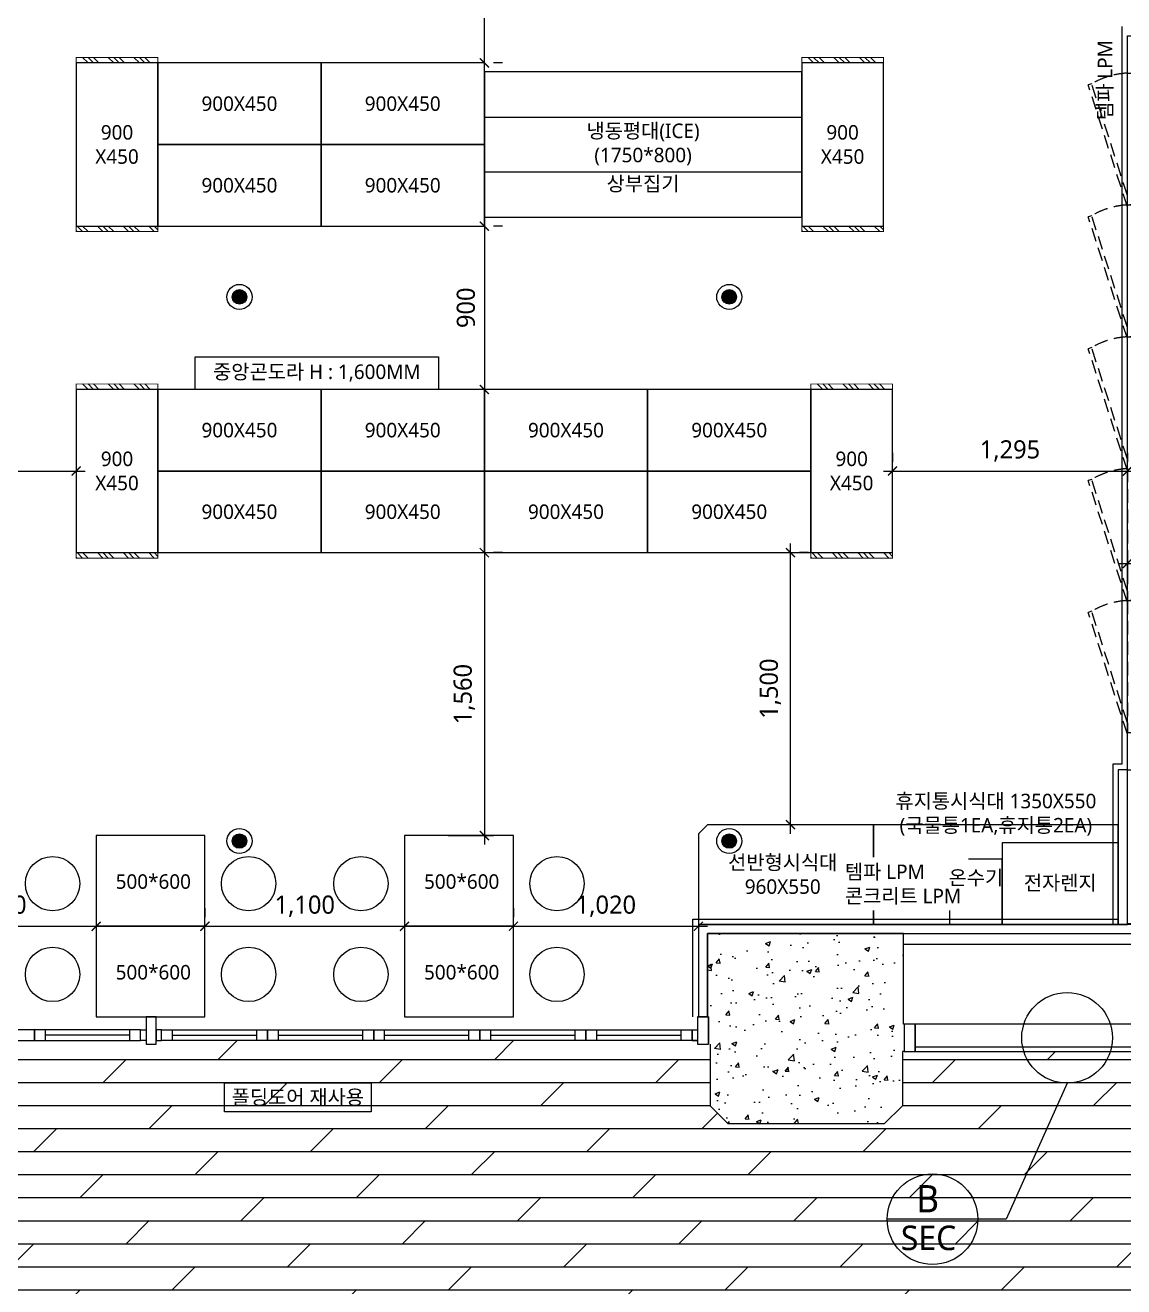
# Model space of a CAD drawing. Header units: millimetres. Extents: x 549809 to 590893, y -72589 to -33182.
# Drawn here: x 564775 to 570831, y -65355 to -58400 of the extents above; entities that cross this region are included whole.
import ezdxf

# ---------------------------------------------------------------- set-up
doc = ezdxf.new("R2010")
doc.units = ezdxf.units.MM
doc.linetypes.add('DASHDOT', pattern=[1, 0.5, -0.25, 0, -0.25])
doc.linetypes.add('HIDDEN', pattern=[0.375, 0.25, -0.125])
for name, color, linetype in [('CEILING', 2, 'Continuous'), ('DOOR', 5, 'Continuous'), ('FUR', 6, 'Continuous'), ('HATCH', 6, 'Continuous'), ('LA', 8, 'Continuous'), ('LAYER2', 3, 'Continuous'), ('layout', 2, 'Continuous'), ('text', 7, 'Continuous'), ('WALL', 2, 'Continuous'), ('WIN', 4, 'Continuous'), ('집기', 5, 'Continuous')]:
    doc.layers.add(name, color=color, linetype=linetype)
doc.styles.add('맑은고딕', font='malgun.ttf')
doc.linetypes.add('ZIGZAG', pattern='A,0.00254,-5.08,[131,ltypeshp.shx,S=5.08,R=0,X=-5.08,Y=0],-10.16,[131,ltypeshp.shx,S=5.08,R=180,X=5.08,Y=0],-5.08', length=20.32254)
doc.dimstyles.new('DIM_기본(50)', dxfattribs={"dimscale": 50, "dimtxt": 2, "dimasz": 1, "dimexe": 1, "dimexo": 2, "dimgap": 1, "dimtad": 1, "dimtoh": 1, "dimdec": 0, "dimzin": 0, "dimdsep": 46, "dimlunit": 6, "dimtxsty": '맑은고딕', "dimblk": 'ARCHTICK', "dimcen": 1, "dimdle": 1, "dimclrd": 1, "dimclre": 1, "dimclrt": 7, "dimadec": 0, "dimazin": 0, "dimtfac": 1, "dimtdec": 0, "dimtix": 1, "dimtmove": 2, "dimatfit": 3, "dimldrblk": 'ARCHTICK', "dimfxl": 1, "dimtolj": 1, "dimtzin": 0, "dimlwd": -1, "dimlwe": -1, "dimarcsym": 0})
pattern_1 = [(315, (332316.22, -55552.45), (-4e-14, -141.421356), []), (315, (332316.22, -55582.45), (-4e-14, -141.421356), []), (315, (332316.22, -55612.45), (-4e-14, -141.421356), [])]
pattern_2 = [(315, (336316.22, -55552.45), (-4e-14, -141.421356), []), (315, (336316.22, -55582.45), (-4e-14, -141.421356), []), (315, (336316.22, -55612.45), (-4e-14, -141.421356), [])]
pattern_3 = [(315, (332316.22, -57352.45), (-4e-14, -141.421356), []), (315, (332316.22, -57382.45), (-4e-14, -141.421356), []), (315, (332316.22, -57412.45), (-4e-14, -141.421356), [])]
pattern_4 = [(315, (336366.22, -57352.45), (-4e-14, -141.421356), []), (315, (336366.22, -57382.45), (-4e-14, -141.421356), []), (315, (336366.22, -57412.45), (-4e-14, -141.421356), [])]

# ---------------------------------------------------------------- blocks, each defined once
blk = doc.blocks.new('SDFASGASD')
at = {"layer": 'LAYER2'}
h = blk.add_hatch(color=4, dxfattribs=at)
h.dxf.hatch_style = 1
edge = h.paths.add_edge_path()
edge.add_arc((332844.2, -186723.1), 50, 0, 360)
at = {"layer": 'LA', "color": 2, "ltscale": 200}
blk.add_circle((332844.2, -186723.1), 86.4, dxfattribs=at)
at = {"layer": 'LAYER2', "color": 2}
blk.add_circle((332844.2, -186723.1), 50, dxfattribs=at)
blk = doc.blocks.new('watererer')
at = {"layer": 'CEILING', "color": 4, "xscale": 0.8, "yscale": 0.8, "zscale": 0.8}
for p in [(266667.6, 81652.8), (269367.6, 81652.8), (272067.6, 81652.8), (274767.6, 81652.8), (277467.6, 81652.8), (266667.6, 78652.8), (269367.6, 78652.8), (272067.6, 78652.8), (274767.6, 78652.8), (277467.6, 78652.8), (266667.6, 75652.8), (269367.6, 75652.8), (272067.6, 75652.8), (274767.6, 75652.8), (277467.6, 75652.8)]:
    blk.add_blockref('SDFASGASD', p, dxfattribs=at)
blk = doc.blocks.new('SECBBBBBBBBBBBBBBBBBB')
at = {"layer": 'layout', "color": 7}
for p, q in [((586927.6, -75060.7), (586591.1, -75810.7)), ((586591.1, -75810.7), (585935.7, -75810.7))]:
    blk.add_line(p, q, dxfattribs=at)
for centre in [(586927.6, -74810.7), (586185.7, -75810.7)]:
    blk.add_circle(centre, 250, dxfattribs=at)
at = {"layer": 'layout', "color": 7, "style": '맑은고딕'}
for s, height, p in [('B', 150, (586095, -75772.6)), ('SEC', 135, (586011.2, -75981))]:
    blk.add_text(s, height=height, dxfattribs=at).set_placement(p)
blk = doc.blocks.new('_ArchTick')
at = {"color": 0, "linetype": 'ByBlock', "const_width": 0.15}
blk.add_lwpolyline([(-0.5, -0.5), (0.5, 0.5)], dxfattribs=at)
blk = doc.blocks.new('*D254')
at = {"color": 1, "transparency": 16777216}
for p, q in [((587210.1, -72195.2), (587960.1, -72195.2)), ((587260.1, -72127.2), (587260.1, -72245.2)), ((587910.1, -72127.2), (587910.1, -72245.2))]:
    blk.add_line(p, q, dxfattribs=at)
at = {"layer": 'Defpoints', "color": 0, "transparency": 16777216}
for p in [(587260.1, -72027.2), (587910.1, -72027.2), (587910.1, -72195.2)]:
    blk.add_point(p, dxfattribs=at)
at = {"color": 1, "transparency": 16777216, "xscale": 50, "yscale": 50, "zscale": 50, "rotation": 180}
blk.add_blockref('_ArchTick', (587260.1, -72195.2), dxfattribs=at)
at = {"color": 1, "transparency": 16777216, "xscale": 50, "yscale": 50, "zscale": 50}
blk.add_blockref('_ArchTick', (587910.1, -72195.2), dxfattribs=at)
at = {"color": 7, "transparency": 16777216, "insert": (587585.1, -72093.5), "char_height": 100, "attachment_point": 5, "style": '맑은고딕'}
blk.add_mtext('\\A1;650', dxfattribs=at)
blk = doc.blocks.new('*D255')
at = {"color": 1, "transparency": 16777216}
for p, q in [((587860.1, -72195.2), (588660.1, -72195.2)), ((587910.1, -72127.2), (587910.1, -72245.2)), ((588610.1, -72127.2), (588610.1, -72245.2))]:
    blk.add_line(p, q, dxfattribs=at)
at = {"layer": 'Defpoints', "color": 0, "transparency": 16777216}
for p in [(587910.1, -72027.2), (588610.1, -72027.2), (588610.1, -72195.2)]:
    blk.add_point(p, dxfattribs=at)
at = {"color": 1, "transparency": 16777216, "xscale": 50, "yscale": 50, "zscale": 50, "rotation": 180}
blk.add_blockref('_ArchTick', (587910.1, -72195.2), dxfattribs=at)
at = {"color": 1, "transparency": 16777216, "xscale": 50, "yscale": 50, "zscale": 50}
blk.add_blockref('_ArchTick', (588610.1, -72195.2), dxfattribs=at)
at = {"color": 7, "transparency": 16777216, "insert": (588260.1, -72093.5), "char_height": 100, "attachment_point": 5, "style": '맑은고딕'}
blk.add_mtext('\\A1;700', dxfattribs=at)
blk = doc.blocks.new('*D256')
at = {"color": 1, "transparency": 16777216}
for p, q in [((588200.1, -69435.7), (588200.1, -69553.7)), ((588750.1, -69435.7), (588750.1, -69553.7)), ((588150.1, -69503.7), (588800.1, -69503.7))]:
    blk.add_line(p, q, dxfattribs=at)
at = {"layer": 'Defpoints', "color": 0, "transparency": 16777216}
for p in [(588200.1, -69335.7), (588750.1, -69335.7), (588750.1, -69503.7)]:
    blk.add_point(p, dxfattribs=at)
at = {"color": 1, "transparency": 16777216, "xscale": 50, "yscale": 50, "zscale": 50, "rotation": 180}
blk.add_blockref('_ArchTick', (588200.1, -69503.7), dxfattribs=at)
at = {"color": 1, "transparency": 16777216, "xscale": 50, "yscale": 50, "zscale": 50}
blk.add_blockref('_ArchTick', (588750.1, -69503.7), dxfattribs=at)
at = {"color": 7, "transparency": 16777216, "insert": (588475.1, -69605.4), "char_height": 100, "attachment_point": 5, "rotation": 180, "style": '맑은고딕'}
blk.add_mtext('\\A1;550', dxfattribs=at)
blk = doc.blocks.new('*D257')
at = {"color": 1, "transparency": 16777216}
for p, q in [((588930.1, -68575.7), (589008.9, -68575.7)), ((588958.9, -69335.7), (588958.9, -68525.7)), ((588930.1, -69285.7), (589008.9, -69285.7))]:
    blk.add_line(p, q, dxfattribs=at)
at = {"layer": 'Defpoints', "color": 0, "transparency": 16777216}
for p in [(588830.1, -68575.7), (588958.9, -68575.7), (588830.1, -69285.7)]:
    blk.add_point(p, dxfattribs=at)
at = {"color": 1, "transparency": 16777216, "xscale": 50, "yscale": 50, "zscale": 50}
for p, rotation in [((588958.9, -68575.7), 90), ((588958.9, -69285.7), 270)]:
    blk.add_blockref('_ArchTick', p, dxfattribs=dict(at, rotation=rotation))
at = {"color": 7, "transparency": 16777216, "insert": (588856.9, -68930.7), "char_height": 100, "attachment_point": 5, "rotation": 90, "style": '맑은고딕'}
blk.add_mtext('\\A1;710', dxfattribs=at)
blk = doc.blocks.new('*D448')
at = {"color": 1, "transparency": 16777216}
for p, q in [((564066.2, -63267.8), (564066.2, -63317.8)), ((565166.2, -63267.8), (565166.2, -63317.8)), ((564016.2, -63367.8), (565216.2, -63367.8))]:
    blk.add_line(p, q, dxfattribs=at)
at = {"layer": 'Defpoints', "color": 0, "transparency": 16777216}
for p in [(564066.2, -63367.8), (565166.2, -63367.8), (565166.2, -63367.8)]:
    blk.add_point(p, dxfattribs=at)
at = {"color": 1, "transparency": 16777216, "xscale": 50, "yscale": 50, "zscale": 50, "rotation": 180}
blk.add_blockref('_ArchTick', (564066.2, -63367.8), dxfattribs=at)
at = {"color": 1, "transparency": 16777216, "xscale": 50, "yscale": 50, "zscale": 50}
blk.add_blockref('_ArchTick', (565166.2, -63367.8), dxfattribs=at)
at = {"color": 7, "transparency": 16777216, "insert": (564616.2, -63257.4), "char_height": 100, "attachment_point": 5, "style": '맑은고딕'}
blk.add_mtext('\\A1;1,100', dxfattribs=at)
blk = doc.blocks.new('*D449')
at = {"color": 1, "transparency": 16777216}
for p, q in [((565766.2, -63267.8), (565766.2, -63317.8)), ((566866.2, -63267.8), (566866.2, -63317.8)), ((565716.2, -63367.8), (566916.2, -63367.8))]:
    blk.add_line(p, q, dxfattribs=at)
at = {"layer": 'Defpoints', "color": 0, "transparency": 16777216}
for p in [(565766.2, -63367.8), (566866.2, -63367.8), (566866.2, -63367.8)]:
    blk.add_point(p, dxfattribs=at)
at = {"color": 1, "transparency": 16777216, "xscale": 50, "yscale": 50, "zscale": 50, "rotation": 180}
blk.add_blockref('_ArchTick', (565766.2, -63367.8), dxfattribs=at)
at = {"color": 1, "transparency": 16777216, "xscale": 50, "yscale": 50, "zscale": 50}
blk.add_blockref('_ArchTick', (566866.2, -63367.8), dxfattribs=at)
at = {"color": 7, "transparency": 16777216, "insert": (566316.2, -63257.4), "char_height": 100, "attachment_point": 5, "style": '맑은고딕'}
blk.add_mtext('\\A1;1,100', dxfattribs=at)
blk = doc.blocks.new('*D450')
at = {"color": 1, "transparency": 16777216}
for p, q in [((567466.2, -63267.8), (567466.2, -63317.8)), ((568486.2, -63267.8), (568486.2, -63317.8)), ((567416.2, -63367.8), (568536.2, -63367.8))]:
    blk.add_line(p, q, dxfattribs=at)
at = {"layer": 'Defpoints', "color": 0, "transparency": 16777216}
for p in [(567466.2, -63367.8), (568486.2, -63367.8), (568486.2, -63367.8)]:
    blk.add_point(p, dxfattribs=at)
at = {"color": 1, "transparency": 16777216, "xscale": 50, "yscale": 50, "zscale": 50, "rotation": 180}
blk.add_blockref('_ArchTick', (567466.2, -63367.8), dxfattribs=at)
at = {"color": 1, "transparency": 16777216, "xscale": 50, "yscale": 50, "zscale": 50}
blk.add_blockref('_ArchTick', (568486.2, -63367.8), dxfattribs=at)
at = {"color": 7, "transparency": 16777216, "insert": (567976.2, -63257.4), "char_height": 100, "attachment_point": 5, "style": '맑은고딕'}
blk.add_mtext('\\A1;1,020', dxfattribs=at)
blk = doc.blocks.new('*D451')
at = {"color": 1, "transparency": 16777216}
for p, q in [((567306.2, -59457.8), (567306.2, -60457.8)), ((567406.2, -59507.8), (567356.2, -59507.8)), ((567406.2, -60407.8), (567356.2, -60407.8))]:
    blk.add_line(p, q, dxfattribs=at)
at = {"layer": 'Defpoints', "color": 0, "transparency": 16777216}
for p in [(567306.2, -59507.8), (567306.2, -60407.8), (567306.2, -60407.8)]:
    blk.add_point(p, dxfattribs=at)
at = {"color": 1, "transparency": 16777216, "xscale": 50, "yscale": 50, "zscale": 50}
for p, rotation in [((567306.2, -59507.8), 90), ((567306.2, -60407.8), 270)]:
    blk.add_blockref('_ArchTick', p, dxfattribs=dict(at, rotation=rotation))
at = {"color": 7, "transparency": 16777216, "insert": (567204.6, -59957.8), "char_height": 100, "attachment_point": 5, "rotation": 90, "style": '맑은고딕'}
blk.add_mtext('\\A1;900', dxfattribs=at)
blk = doc.blocks.new('*D452')
at = {"color": 1, "transparency": 16777216}
for p, q in [((567306.2, -61257.8), (567306.2, -62917.8)), ((567406.2, -61307.8), (567356.2, -61307.8)), ((567106.2, -62867.8), (567356.2, -62867.8))]:
    blk.add_line(p, q, dxfattribs=at)
at = {"layer": 'Defpoints', "color": 0, "transparency": 16777216}
for p in [(567306.2, -61307.8), (567006.2, -62867.8), (567306.2, -62867.8)]:
    blk.add_point(p, dxfattribs=at)
at = {"color": 1, "transparency": 16777216, "xscale": 50, "yscale": 50, "zscale": 50}
for p, rotation in [((567306.2, -61307.8), 90), ((567306.2, -62867.8), 270)]:
    blk.add_blockref('_ArchTick', p, dxfattribs=dict(at, rotation=rotation))
at = {"color": 7, "transparency": 16777216, "insert": (567195.9, -62087.8), "char_height": 100, "attachment_point": 5, "rotation": 90, "style": '맑은고딕'}
blk.add_mtext('\\A1;1,560', dxfattribs=at)
blk = doc.blocks.new('*D453')
at = {"color": 1, "transparency": 16777216}
for p, q in [((563856.2, -60757.8), (563856.2, -60807.8)), ((565056.2, -60757.8), (565056.2, -60807.8)), ((563806.2, -60857.8), (565106.2, -60857.8))]:
    blk.add_line(p, q, dxfattribs=at)
at = {"layer": 'Defpoints', "color": 0, "transparency": 16777216}
for p in [(563856.2, -60857.8), (565056.2, -60857.8), (565056.2, -60857.8)]:
    blk.add_point(p, dxfattribs=at)
at = {"color": 1, "transparency": 16777216, "xscale": 50, "yscale": 50, "zscale": 50, "rotation": 180}
blk.add_blockref('_ArchTick', (563856.2, -60857.8), dxfattribs=at)
at = {"color": 1, "transparency": 16777216, "xscale": 50, "yscale": 50, "zscale": 50}
blk.add_blockref('_ArchTick', (565056.2, -60857.8), dxfattribs=at)
at = {"color": 7, "transparency": 16777216, "insert": (564456.2, -60747.4), "char_height": 100, "attachment_point": 5, "style": '맑은고딕'}
blk.add_mtext('\\A1;1,200', dxfattribs=at)
blk = doc.blocks.new('*D454')
at = {"color": 1, "transparency": 16777216}
for p, q in [((569556.2, -60757.8), (569556.2, -60807.8)), ((570851.2, -60757.8), (570851.2, -60807.8)), ((569506.2, -60857.8), (570901.2, -60857.8))]:
    blk.add_line(p, q, dxfattribs=at)
at = {"layer": 'Defpoints', "color": 0, "transparency": 16777216}
for p in [(569556.2, -60857.8), (570851.2, -60857.8), (570851.2, -60857.8)]:
    blk.add_point(p, dxfattribs=at)
at = {"color": 1, "transparency": 16777216, "xscale": 50, "yscale": 50, "zscale": 50, "rotation": 180}
blk.add_blockref('_ArchTick', (569556.2, -60857.8), dxfattribs=at)
at = {"color": 1, "transparency": 16777216, "xscale": 50, "yscale": 50, "zscale": 50}
blk.add_blockref('_ArchTick', (570851.2, -60857.8), dxfattribs=at)
at = {"color": 7, "transparency": 16777216, "insert": (570203.7, -60747.4), "char_height": 100, "attachment_point": 5, "style": '맑은고딕'}
blk.add_mtext('\\A1;1,295', dxfattribs=at)
blk = doc.blocks.new('*D456')
at = {"color": 1, "transparency": 16777216}
for p, q in [((568993.7, -62857.8), (568993.7, -61257.8)), ((569093.7, -61307.8), (569043.7, -61307.8)), ((569093.7, -62807.8), (569043.7, -62807.8))]:
    blk.add_line(p, q, dxfattribs=at)
at = {"layer": 'Defpoints', "color": 0, "transparency": 16777216}
for p in [(568993.7, -61307.8), (568993.7, -61307.8), (568993.7, -62807.8)]:
    blk.add_point(p, dxfattribs=at)
at = {"color": 1, "transparency": 16777216, "xscale": 50, "yscale": 50, "zscale": 50}
for p, rotation in [((568993.7, -61307.8), 90), ((568993.7, -62807.8), 270)]:
    blk.add_blockref('_ArchTick', p, dxfattribs=dict(at, rotation=rotation))
at = {"color": 7, "transparency": 16777216, "insert": (568883.4, -62057.8), "char_height": 100, "attachment_point": 5, "rotation": 90, "style": '맑은고딕'}
blk.add_mtext('\\A1;1,500', dxfattribs=at)
blk = doc.blocks.new('*D457')
at = {"color": 1, "transparency": 16777216}
for p, q in [((567306.2, -57717.8), (567256.2, -57717.8)), ((567306.2, -58657.8), (567306.2, -57667.8)), ((567406.2, -58607.8), (567356.2, -58607.8))]:
    blk.add_line(p, q, dxfattribs=at)
at = {"layer": 'Defpoints', "color": 0, "transparency": 16777216}
for p in [(567306.2, -57717.8), (567406.2, -57717.8), (567306.2, -58607.8)]:
    blk.add_point(p, dxfattribs=at)
at = {"color": 1, "transparency": 16777216, "xscale": 50, "yscale": 50, "zscale": 50}
for p, rotation in [((567306.2, -57717.8), 90), ((567306.2, -58607.8), 270)]:
    blk.add_blockref('_ArchTick', p, dxfattribs=dict(at, rotation=rotation))
at = {"color": 7, "transparency": 16777216, "insert": (567204.6, -58162.8), "char_height": 100, "attachment_point": 5, "rotation": 90, "style": '맑은고딕'}
blk.add_mtext('\\A1;890', dxfattribs=at)
blk = doc.blocks.new('ae5styfjksrtxfgjhrstfgvjhkfyhilkuohij')
at = {"layer": 'DOOR', "color": 8}
for p, q in [((588750.1, -69335.7), (588200.1, -69285.7)), ((588200.1, -69335.7), (588750.1, -69285.7))]:
    blk.add_line(p, q, dxfattribs=at)
at = {"layer": '집기', "color": 8, "linetype": 'HIDDEN', "ltscale": 300}
for p, q in [((587063.1, -69551), (587044.2, -69557.4)), ((587260.1, -70166.6), (587063.1, -69551)), ((587260.1, -70228.7), (587044.2, -69557.4)), ((587063.1, -70278), (587044.2, -70284.4)), ((587260.1, -70955.7), (587044.2, -70284.4)), ((587260.1, -70893.6), (587063.1, -70278)), ((587063.1, -71005), (587044.2, -71011.4)), ((587260.1, -71682.7), (587044.2, -71011.4)), ((587260.1, -71620.6), (587063.1, -71005)), ((587063.1, -71732), (587044.2, -71738.4)), ((587260.1, -72409.7), (587044.2, -71738.4)), ((587260.1, -72347.6), (587063.1, -71732)), ((587063.1, -72459), (587044.2, -72465.4)), ((587260.1, -73136.7), (587044.2, -72465.4)), ((587260.1, -73074.6), (587063.1, -72459))]:
    blk.add_line(p, q, dxfattribs=at)
at = {"layer": '집기', "color": 8, "linetype": 'DASHDOT', "ltscale": 500}
for p, q in [((588910.1, -71432.7), (588610.1, -70532.7)), ((588910.1, -72332.7), (588610.1, -71432.7)), ((588910.1, -73232.7), (588610.1, -72332.7)), ((588910.1, -74132.7), (588610.1, -73232.7)), ((588010.1, -73832.7), (587410.1, -74132.7)), ((588610.1, -73832.7), (588010.1, -74132.7))]:
    blk.add_line(p, q, dxfattribs=at)
at = {"layer": '집기', "color": 7}
blk.add_lwpolyline([(588800.1, -69285.7), (588800.1, -68575.7), (588830.1, -68575.7), (588830.1, -69285.7)], close=True, dxfattribs=at)
at = {"layer": '집기', "color": 5}
for points in [[(588960.1, -69285.7), (588960.1, -74182.7), (587260.1, -74182.7), (587260.1, -69285.7)], [(588910.1, -69335.7), (588910.1, -74132.7), (587310.1, -74132.7), (587310.1, -69335.7)]]:
    blk.add_lwpolyline(points, close=True, dxfattribs=at)
at = {"layer": '집기', "color": 6}
for points in [[(588090.1, -69335.7), (588120.1, -69335.7), (588120.1, -69285.7), (588090.1, -69285.7)], [(588830.1, -69335.7), (588860.1, -69335.7), (588860.1, -69285.7), (588830.1, -69285.7)]]:
    blk.add_lwpolyline(points, close=True, dxfattribs=at)
at = {"layer": '집기', "color": 1}
blk.add_lwpolyline([(588200.1, -69335.7), (588750.1, -69335.7), (588750.1, -69285.7), (588200.1, -69285.7)], close=True, dxfattribs=at)
at = {"layer": '집기', "color": 8, "linetype": 'HIDDEN', "ltscale": 300}
for points in [[(588451.9, -69335.7), (588910.1, -69335.7), (588910.1, -69982.7), (588451.9, -69982.7)], [(587910.1, -69491.7), (587910.1, -70218.7), (587260.1, -70218.7), (587260.1, -69491.7)], [(587910.1, -70218.7), (587910.1, -70945.7), (587260.1, -70945.7), (587260.1, -70218.7)], [(587910.1, -70945.7), (587910.1, -71672.7), (587260.1, -71672.7), (587260.1, -70945.7)], [(587910.1, -72399.7), (587910.1, -71672.7), (587260.1, -71672.7), (587260.1, -72399.7)], [(587910.1, -73126.7), (587910.1, -72399.7), (587260.1, -72399.7), (587260.1, -73126.7)]]:
    blk.add_lwpolyline(points, close=True, dxfattribs=at)
at = {"layer": '집기', "color": 1, "linetype": 'Continuous', "ltscale": 300}
for points in [[(588910.1, -71432.7), (588610.1, -71432.7), (588610.1, -70532.7), (588910.1, -70532.7)], [(588910.1, -72332.7), (588610.1, -72332.7), (588610.1, -71432.7), (588910.1, -71432.7)], [(588910.1, -73232.7), (588610.1, -73232.7), (588610.1, -72332.7), (588910.1, -72332.7)], [(588910.1, -74132.7), (588610.1, -74132.7), (588610.1, -73232.7), (588910.1, -73232.7)], [(588010.1, -73832.7), (588010.1, -74132.7), (587410.1, -74132.7), (587410.1, -73832.7)], [(588610.1, -73832.7), (588610.1, -74132.7), (588010.1, -74132.7), (588010.1, -73832.7)]]:
    blk.add_lwpolyline(points, close=True, dxfattribs=at)
at = {"layer": '집기', "color": 4, "linetype": 'HIDDEN', "ltscale": 300}
blk.add_lwpolyline([(587260.1, -73332.7), (588960.1, -73332.7)], dxfattribs=at)
at = {"layer": '집기', "color": 1, "linetype": 'DASHDOT', "ltscale": 800}
blk.add_arc((588821.8, -69278.1), 702.4, 89.32191, 182.66045, dxfattribs=at)
at = {"layer": '집기', "color": 8, "linetype": 'HIDDEN', "ltscale": 300}
for centre in [(587282.8, -69924.2), (587282.8, -70651.2), (587282.8, -71378.2), (587282.8, -72105.2), (587282.8, -72832.2)]:
    blk.add_arc(centre, 433.1, 93.01471, 120.4927, dxfattribs=at)
at = {"layer": '집기', "color": 7, "insert": (588592.4, -69540.3), "char_height": 80, "width": 905.136, "attachment_point": 1, "style": '맑은고딕'}
blk.add_mtext('맥주\\PBOX', dxfattribs=at)
at = {"layer": '집기', "color": 7, "char_height": 80, "attachment_point": 5, "style": '맑은고딕'}
for s, insert in [('AG\\P(900)', (588760.1, -70982.7)), ('\\pxqc; WIC 5D KING\\P(4,047*1,700)', (588110.1, -71309.2)), ('AG\\P(900)', (588760.1, -71882.7)), ('AG\\P(900)', (588760.1, -72782.7)), ('AG\\P(900)', (588760.1, -73682.7)), ('AG\\P(600)', (587710.1, -73982.7)), ('AG\\P(600)', (588310.1, -73982.7))]:
    blk.add_mtext(s, dxfattribs=dict(at, insert=insert))
at = {"color": 1}
dim = blk.add_linear_dim(base=(588958.9, -68575.7), p1=(588830.1, -69285.7), p2=(588830.1, -68575.7), angle=90, dimstyle='DIM_기본(50)', dxfattribs=at)
dim.commit()
dim.dimension.update_dxf_attribs({"geometry": '*D257', "text_midpoint": (588856.9, -68930.7)})
for base, p1, p2, picture, middle in [((588750.1, -69503.7), (588200.1, -69335.7), (588750.1, -69335.7), '*D256', (588475.1, -69605.4)), ((587910.1, -72195.2), (587260.1, -72027.2), (587910.1, -72027.2), '*D254', (587585.1, -72093.5)), ((588610.1, -72195.2), (587910.1, -72027.2), (588610.1, -72027.2), '*D255', (588260.1, -72093.5))]:
    dim = blk.add_linear_dim(base=base, p1=p1, p2=p2, dimstyle='DIM_기본(50)', dxfattribs=at)
    dim.commit()
    dim.dimension.update_dxf_attribs({"geometry": picture, "text_midpoint": middle})

msp = doc.modelspace()

# ---------------------------------------------------------------- hatches: boundary and pattern name
at = {"layer": 'FUR', "ltscale": 400}
h = msp.add_hatch(dxfattribs=at)
h.set_pattern_fill('GOST_GROUND', color=1, scale=10, angle=270, style=0)
h.set_pattern_definition(pattern_1)
h.paths.add_polyline_path([(565506.2, -58577.8), (565506.2, -58607.8), (565056.2, -58607.8), (565056.2, -58577.8)])
h = msp.add_hatch(dxfattribs=at)
h.set_pattern_fill('GOST_GROUND', color=1, scale=10, angle=270, style=0)
h.set_pattern_definition(pattern_2)
h.paths.add_polyline_path([(569506.2, -58577.8), (569506.2, -58607.8), (569056.2, -58607.8), (569056.2, -58577.8)])
h = msp.add_hatch(dxfattribs=at)
h.set_pattern_fill('GOST_GROUND', color=1, scale=10, angle=90, style=0)
h.set_pattern_definition(pattern_1)
h.paths.add_polyline_path([(565506.2, -59537.8), (565506.2, -59507.8), (565056.2, -59507.8), (565056.2, -59537.8)])
h = msp.add_hatch(dxfattribs=at)
h.set_pattern_fill('GOST_GROUND', color=1, scale=10, angle=90, style=0)
h.set_pattern_definition(pattern_2)
h.paths.add_polyline_path([(569506.2, -59537.8), (569506.2, -59507.8), (569056.2, -59507.8), (569056.2, -59537.8)])
h = msp.add_hatch(dxfattribs=at)
h.set_pattern_fill('GOST_GROUND', color=1, scale=10, angle=270, style=0)
h.set_pattern_definition(pattern_3)
h.paths.add_polyline_path([(565506.2, -60377.8), (565506.2, -60407.8), (565056.2, -60407.8), (565056.2, -60377.8)])
h = msp.add_hatch(dxfattribs=at)
h.set_pattern_fill('GOST_GROUND', color=1, scale=10, angle=270, style=0)
h.set_pattern_definition(pattern_4)
h.paths.add_polyline_path([(569556.2, -60377.8), (569556.2, -60407.8), (569106.2, -60407.8), (569106.2, -60377.8)])
h = msp.add_hatch(dxfattribs=at)
h.set_pattern_fill('GOST_GROUND', color=1, scale=10, angle=90, style=0)
h.set_pattern_definition(pattern_3)
h.paths.add_polyline_path([(565506.2, -61337.8), (565506.2, -61307.8), (565056.2, -61307.8), (565056.2, -61337.8)])
h = msp.add_hatch(dxfattribs=at)
h.set_pattern_fill('GOST_GROUND', color=1, scale=10, angle=90, style=0)
h.set_pattern_definition(pattern_4)
h.paths.add_polyline_path([(569556.2, -61337.8), (569556.2, -61307.8), (569106.2, -61307.8), (569106.2, -61337.8)])
at = {"layer": 'HATCH'}
h = msp.add_hatch(dxfattribs=at)
h.set_pattern_fill('AR-CONC', color=8, scale=1.5)
h.set_pattern_definition([(50, (27613.27, 10827.93), (273.277, -23.90863), [28.575, -314.325]), (355, (27613.27, 10827.93), (-52.86513, 286.58527), [22.86, -251.46088]), (100.451445, (27636.04, 10825.94), (220.41187, 262.67663), [24.28501, -267.13537]), (46.1842, (27613.27, 10904.13), (406.61856, -63.0635), [42.8625, -471.4875]), (96.63556, (27647.15, 10898.88), (356.1062, 371.1392), [36.42753, -400.7034]), (351.18415, (27613.27, 10904.13), (356.1062, 371.1392), [34.28995, -377.1896]), (21, (27651.37, 10885.08), (227.42159, -153.3978), [28.575, -314.325]), (326, (27651.37, 10885.08), (92.70304, 276.28195), [22.86, -251.46]), (71.451445, (27670.32, 10872.3), (320.12463, 122.88415), [24.28501, -267.1349]), (37.5, (27613.27, 10827.93), (4.632905, 126.832558), [0, -248.412, 0, -255.27, 0, -252.4125]), (7.5, (27613.27, 10827.93), (100.229494, 150.270862), [0, -145.542, 0, -242.697, 0, -96.2025]), (327.5, (27528.31, 10827.93), (203.385893, -8.593116), [0, -95.25, 0, -297.18, 0, -394.335]), (317.5, (27490.2, 10827.93), (222.19377, 38.139737), [0, -123.825, 0, -197.358, 0, -280.035])])
h.paths.add_polyline_path([(569616.2, -63407.8), (568536.2, -63407.8), (568536.2, -63867.8), (568541.2, -63867.8), (568541.2, -64017.8), (568551.2, -64017.8), (568551.2, -64357.8), (568651.2, -64457.8), (569511.2, -64457.8), (569611.2, -64357.8), (569611.2, -64057.8), (569621.2, -63907.8), (569616.2, -63907.8)])
h = msp.add_hatch(dxfattribs=at)
h.set_pattern_fill('DOLMIT', color=8, scale=20, style=0)
h.set_pattern_definition([(0, (27613.27, 10827.93), (0, 127), []), (45, (27613.27, 10827.93), (-253.99983, 253.99983), [179.60512, -359.21024])])
h.paths.add_polyline_path([(574321.2, -66732.8), (574321.2, -64037.8), (573241.2, -64037.8), (573241.2, -64057.8), (569611.2, -64057.8), (569611.2, -64357.8), (569511.2, -64457.8), (568651.2, -64457.8), (568551.2, -64357.8), (568551.2, -64017.8), (568541.2, -64017.8), (568481.2, -64017.8), (568451.2, -63997.8), (565496.2, -63997.8), (565496.2, -64017.8), (565411.2, -64017.8), (565411.2, -63997.8), (562451.2, -63997.8), (562451.2, -64017.8), (562381.2, -64017.8), (562381.2, -64357.8), (562281.2, -64457.8), (561621.2, -64457.8), (561621.2, -66732.8)])

# ---------------------------------------------------------------- linework, layer by layer
at = {"color": 3}
for points in [[(570851.2, -62504.8), (570801.2, -62504.8), (570801.2, -63357.8), (570851.2, -63357.8)], [(568486.2, -63867.8), (568536.2, -63867.8), (568536.2, -63407.8), (570951.2, -63407.8), (570951.2, -63357.8), (568486.2, -63357.8)]]:
    msp.add_lwpolyline(points, close=True, dxfattribs=at)
at = {"color": 4}
for points in [[(565441.2, -64017.8), (565496.2, -64017.8), (565496.2, -63867.8), (565441.2, -63867.8)], [(568481.2, -64017.8), (568541.2, -64017.8), (568541.2, -63867.8), (568481.2, -63867.8)], [(569621.2, -64057.8), (569681.2, -64057.8), (569681.2, -63907.8), (569621.2, -63907.8)], [(569681.2, -64057.8), (571356.2, -64057.8), (571356.2, -63907.8), (569681.2, -63907.8)], [(565411.2, -63937.8), (562486.2, -63937.8), (562486.2, -63997.8), (565411.2, -63997.8)], [(565411.2, -63937.8), (565441.2, -63937.8), (565441.2, -63997.8), (565411.2, -63997.8)], [(565496.2, -63997.8), (565526.2, -63997.8), (565526.2, -63937.8), (565496.2, -63937.8)], [(565526.2, -63937.8), (568451.2, -63937.8), (568451.2, -63997.8), (565526.2, -63997.8)], [(568451.2, -63937.8), (568481.2, -63937.8), (568481.2, -63997.8), (568451.2, -63997.8)]]:
    msp.add_lwpolyline(points, close=True, dxfattribs=at)
at = {"layer": 'FUR', "color": 4, "const_width": 5}
for points in [[(565506.2, -58577.8), (565506.2, -58607.8), (565056.2, -58607.8), (565056.2, -58577.8)], [(569506.2, -58577.8), (569506.2, -58607.8), (569056.2, -58607.8), (569056.2, -58577.8)], [(565506.2, -59537.8), (565506.2, -59507.8), (565056.2, -59507.8), (565056.2, -59537.8)], [(569506.2, -59537.8), (569506.2, -59507.8), (569056.2, -59507.8), (569056.2, -59537.8)], [(565506.2, -60377.8), (565506.2, -60407.8), (565056.2, -60407.8), (565056.2, -60377.8)], [(569556.2, -60377.8), (569556.2, -60407.8), (569106.2, -60407.8), (569106.2, -60377.8)], [(565506.2, -61337.8), (565506.2, -61307.8), (565056.2, -61307.8), (565056.2, -61337.8)], [(569556.2, -61337.8), (569556.2, -61307.8), (569106.2, -61307.8), (569106.2, -61337.8)]]:
    msp.add_lwpolyline(points, close=True, dxfattribs=at)
at = {"layer": 'FUR'}
for points in [[(565166.2, -63367.8), (565766.2, -63367.8), (565766.2, -62867.8), (565166.2, -62867.8)], [(566866.2, -63367.8), (567466.2, -63367.8), (567466.2, -62867.8), (566866.2, -62867.8)], [(565166.2, -63867.8), (565766.2, -63867.8), (565766.2, -63367.8), (565166.2, -63367.8)], [(566866.2, -63867.8), (567466.2, -63867.8), (567466.2, -63367.8), (566866.2, -63367.8)]]:
    msp.add_lwpolyline(points, close=True, dxfattribs=at)
at = {"layer": 'FUR', "color": 6}
for points in [[(569451.2, -62807.8), (568536.2, -62807.8), (568486.2, -62857.8), (568486.2, -63357.8), (569451.2, -63357.8)], [(570801.2, -62807.8), (569451.2, -62807.8), (569451.2, -63357.8), (570801.2, -63357.8)]]:
    msp.add_lwpolyline(points, close=True, dxfattribs=at)
at = {"layer": 'FUR', "color": 5}
for points in [[(570801.2, -62907.8), (570161.2, -62907.8), (570161.2, -63357.8), (570801.2, -63357.8)], [(570161.2, -62997.8), (569871.2, -62997.8), (569871.2, -63357.8), (570161.2, -63357.8)]]:
    msp.add_lwpolyline(points, close=True, dxfattribs=at)
at = {"layer": 'FUR', "color": 5, "ltscale": 200}
for centre in [(564925.8, -63132.8), (566006.7, -63132.8), (566625.8, -63132.8), (567706.7, -63132.8), (564925.8, -63632.8), (566006.7, -63632.8), (566625.8, -63632.8), (567706.7, -63632.8)]:
    msp.add_circle(centre, 150, dxfattribs=at)
at = {"layer": 'layout', "color": 32, "linetype": 'ZIGZAG', "ltscale": 5}
msp.add_lwpolyline([(570821.2, -58407.8), (570821.2, -62474.8), (570771.2, -62474.8), (570771.2, -63357.8)], dxfattribs=at)
at = {"layer": 'layout', "color": 8, "linetype": 'ZIGZAG', "ltscale": 5}
msp.add_lwpolyline([(568456.2, -63867.8), (568456.2, -63327.8), (570801.2, -63327.8)], dxfattribs=at)
at = {"layer": 'text', "color": 1}
msp.add_lwpolyline([(565712.6, -60227.8), (567052.6, -60227.8), (567052.6, -60407.8), (565712.6, -60407.8)], close=True, dxfattribs=at)
at = {"layer": 'WALL'}
for p, q in [((569616.2, -63407.8), (568536.2, -63407.8)), ((568536.2, -63407.8), (568536.2, -63867.8)), ((569616.2, -63907.8), (569616.2, -63407.8)), ((568541.2, -63867.8), (568541.2, -64017.8)), ((569621.2, -63907.8), (569616.2, -63907.8)), ((569621.2, -63907.8), (569621.2, -64057.8)), ((568551.2, -64017.8), (568551.2, -64357.8)), ((569611.2, -64057.8), (569611.2, -64357.8)), ((569621.2, -64057.8), (569611.2, -64057.8)), ((568551.2, -64357.8), (568651.2, -64457.8)), ((569511.2, -64457.8), (569611.2, -64357.8)), ((569511.2, -64457.8), (568651.2, -64457.8))]:
    msp.add_line(p, q, dxfattribs=at)
at = {"layer": 'WIN'}
for p, q in [((564886.2, -63997.7), (564886.2, -63937.7)), ((565351.2, -63967.7), (564886.2, -63967.7)), ((565351.2, -63997.7), (565351.2, -63937.7)), ((565586.2, -63997.8), (565586.2, -63937.8)), ((565586.2, -63967.8), (566051.2, -63967.8)), ((566051.2, -63997.8), (566051.2, -63937.8)), ((566171.2, -63997.8), (566171.2, -63937.8)), ((566171.2, -63967.8), (566636.2, -63967.8)), ((566636.2, -63997.8), (566636.2, -63937.8)), ((566756.2, -63997.8), (566756.2, -63937.8)), ((566756.2, -63967.8), (567221.2, -63967.8)), ((567221.2, -63997.8), (567221.2, -63937.8)), ((567341.2, -63997.8), (567341.2, -63937.8)), ((567341.2, -63967.8), (567806.2, -63967.8)), ((567806.2, -63997.8), (567806.2, -63937.8)), ((567926.2, -63997.8), (567926.2, -63937.8)), ((567926.2, -63967.8), (568391.2, -63967.8)), ((568391.2, -63997.8), (568391.2, -63937.8)), ((568451.2, -63937.8), (568481.2, -63937.8)), ((568451.2, -63997.8), (568481.2, -63997.8)), ((569681.2, -64032.8), (571356.2, -64032.8))]:
    msp.add_line(p, q, dxfattribs=at)
for points in [[(564241.2, -63997.7), (564826.2, -63997.8), (564826.2, -63937.8), (564241.2, -63937.7)], [(564826.2, -63997.7), (565411.2, -63997.8), (565411.2, -63937.8), (564826.2, -63937.7)], [(566111.2, -63997.8), (565526.2, -63997.8), (565526.2, -63937.8), (566111.2, -63937.8)], [(566696.2, -63997.8), (566111.2, -63997.8), (566111.2, -63937.8), (566696.2, -63937.8)], [(567281.2, -63997.8), (566696.2, -63997.8), (566696.2, -63937.8), (567281.2, -63937.8)], [(567866.2, -63997.8), (567281.2, -63997.8), (567281.2, -63937.8), (567866.2, -63937.8)], [(568451.2, -63997.8), (567866.2, -63997.8), (567866.2, -63937.8), (568451.2, -63937.8)]]:
    msp.add_lwpolyline(points, close=True, dxfattribs=at)
at = {"layer": '집기'}
msp.add_lwpolyline([(573091.2, -58457.8), (572651.2, -58457.8), (572651.2, -63467.8), (569621.2, -63467.8)], dxfattribs=at)
for points in [[(565056.2, -58607.8), (565056.2, -59507.8), (565506.2, -59507.8), (565506.2, -58607.8)], [(565506.2, -59057.8), (566406.2, -59057.8), (566406.2, -58607.8), (565506.2, -58607.8)], [(566406.2, -59057.8), (567306.2, -59057.8), (567306.2, -58607.8), (566406.2, -58607.8)], [(569056.2, -58607.8), (569056.2, -59507.8), (569506.2, -59507.8), (569506.2, -58607.8)], [(565506.2, -59507.8), (566406.2, -59507.8), (566406.2, -59057.8), (565506.2, -59057.8)], [(566406.2, -59507.8), (567306.2, -59507.8), (567306.2, -59057.8), (566406.2, -59057.8)], [(565056.2, -60407.8), (565056.2, -61307.8), (565506.2, -61307.8), (565506.2, -60407.8)], [(565506.2, -60857.8), (566406.2, -60857.8), (566406.2, -60407.8), (565506.2, -60407.8)], [(566406.2, -60857.8), (567306.2, -60857.8), (567306.2, -60407.8), (566406.2, -60407.8)], [(567306.2, -60857.8), (568206.2, -60857.8), (568206.2, -60407.8), (567306.2, -60407.8)], [(568206.2, -60857.8), (569106.2, -60857.8), (569106.2, -60407.8), (568206.2, -60407.8)], [(569106.2, -60407.8), (569106.2, -61307.8), (569556.2, -61307.8), (569556.2, -60407.8)], [(565506.2, -61307.8), (566406.2, -61307.8), (566406.2, -60857.8), (565506.2, -60857.8)], [(566406.2, -61307.8), (567306.2, -61307.8), (567306.2, -60857.8), (566406.2, -60857.8)], [(567306.2, -61307.8), (568206.2, -61307.8), (568206.2, -60857.8), (567306.2, -60857.8)], [(568206.2, -61307.8), (569106.2, -61307.8), (569106.2, -60857.8), (568206.2, -60857.8)]]:
    msp.add_lwpolyline(points, close=True, dxfattribs=at)
at = {"layer": '집기', "color": 70}
msp.add_lwpolyline([(567306.2, -58657.8), (567306.2, -59457.8), (569056.2, -59457.8), (569056.2, -58657.8)], close=True, dxfattribs=at)
at = {"layer": '집기', "color": 8}
msp.add_lwpolyline([(567306.2, -59207.8), (569056.2, -59207.8), (569056.2, -58907.8), (567306.2, -58907.8)], close=True, dxfattribs=at)

# ---------------------------------------------------------------- block references
at = {"color": 3}
for name in ['ae5styfjksrtxfgjhrstfgvjhkfyhilkuohij', 'SECBBBBBBBBBBBBBBBBBB']:
    msp.add_blockref(name, (-16408.8, 10827.9), dxfattribs=at)
at = {"layer": 'WALL'}
msp.add_blockref('watererer', (27613.3, 10827.9), dxfattribs=at)

# ---------------------------------------------------------------- texts
at = {"layer": 'FUR', "color": 7, "char_height": 80, "attachment_point": 5, "style": '맑은고딕'}
for s, insert in [('휴지통시식대 1350X550\\P(국물통1EA,휴지통2EA)', (570126.2, -62752.7)), ('선반형시식대\\P960X550', (568951.2, -63082.8)), ('{\\C0;500*600}', (565481.2, -63121.7)), ('{\\C0;500*600}', (567181.2, -63121.7)), ('온수기', (570016.2, -63104)), ('전자렌지', (570481.2, -63132.8)), ('{\\C0;500*600}', (565481.2, -63621.7)), ('{\\C0;500*600}', (567181.2, -63621.7))]:
    msp.add_mtext(s, dxfattribs=dict(at, insert=insert))
at = {"layer": 'layout', "color": 32, "style": '맑은고딕'}
msp.add_text('템파 LPM', height=80, rotation=90, dxfattribs=at).set_placement((570767.3, -58922.7))
at = {"layer": 'text', "char_height": 80, "attachment_point": 5, "style": '맑은고딕'}
for s, insert in [('900X450', (565956.2, -58832.8)), ('900X450', (566856.2, -58832.8)), ('900\\PX450', (565281.2, -59057.8)), ('900\\PX450', (569281.2, -59057.8)), ('900X450', (565956.2, -59282.8)), ('900X450', (566856.2, -59282.8)), ('900X450', (565956.2, -60632.8)), ('900X450', (566856.2, -60632.8)), ('900X450', (567756.2, -60632.8)), ('900X450', (568656.2, -60632.8)), ('900\\PX450', (565281.2, -60857.8)), ('900\\PX450', (569331.2, -60857.8)), ('900X450', (565956.2, -61082.8)), ('900X450', (566856.2, -61082.8)), ('900X450', (567756.2, -61082.8)), ('900X450', (568656.2, -61082.8))]:
    msp.add_mtext(s, dxfattribs=dict(at, insert=insert))
at = {"layer": 'text', "color": 1, "insert": (566382.6, -60317.8), "char_height": 80, "width": 1340, "attachment_point": 5, "style": '맑은고딕'}
msp.add_mtext('중앙곤도라 H : 1,600MM', dxfattribs=at)
at = {"layer": 'text', "color": 10, "insert": (565913, -64270.1), "char_height": 80, "attachment_point": 1, "style": '맑은고딕', "bg_fill": 16, "box_fill_scale": 1.5, "bg_fill_color": 256, "bg_fill_transparency": 0}
msp.add_mtext('{\\C0;폴딩도어 재사용}', dxfattribs=at)
at = {"layer": '집기', "color": 7, "char_height": 80, "attachment_point": 5, "style": '맑은고딕'}
for s, insert in [('\\pxqc;냉동평대(ICE)\\P(1750*800)  ', (568181.2, -59057.8)), ('상부집기', (568181.2, -59277.8))]:
    msp.add_mtext(s, dxfattribs=dict(at, insert=insert))

# ---------------------------------------------------------------- dimensions: what is measured, and where the dimension line sits
at = {"color": 3}
for base, p1, p2, picture, middle in [((567306.2, -57717.8), (567306.2, -58607.8), (567406.2, -57717.8), '*D457', (567204.6, -58162.8)), ((567306.2, -60407.8), (567306.2, -59507.8), (567306.2, -60407.8), '*D451', (567204.6, -59957.8)), ((567306.2, -62867.8), (567306.2, -61307.8), (567006.2, -62867.8), '*D452', (567195.9, -62087.8)), ((568993.7, -61307.8), (568993.7, -62807.8), (568993.7, -61307.8), '*D456', (568883.4, -62057.8))]:
    dim = msp.add_linear_dim(base=base, p1=p1, p2=p2, angle=90, dimstyle='DIM_기본(50)', dxfattribs=at)
    dim.commit()
    dim.dimension.update_dxf_attribs({"geometry": picture, "text_midpoint": middle})
for base, p1, p2, picture, middle in [((565056.2, -60857.8), (563856.2, -60857.8), (565056.2, -60857.8), '*D453', (564456.2, -60747.4)), ((570851.2, -60857.8), (569556.2, -60857.8), (570851.2, -60857.8), '*D454', (570203.7, -60747.4)), ((565166.2, -63367.8), (564066.2, -63367.8), (565166.2, -63367.8), '*D448', (564616.2, -63257.4)), ((566866.2, -63367.8), (565766.2, -63367.8), (566866.2, -63367.8), '*D449', (566316.2, -63257.4)), ((568486.2, -63367.8), (567466.2, -63367.8), (568486.2, -63367.8), '*D450', (567976.2, -63257.4))]:
    dim = msp.add_linear_dim(base=base, p1=p1, p2=p2, dimstyle='DIM_기본(50)', dxfattribs=at)
    dim.commit()
    dim.dimension.update_dxf_attribs({"geometry": picture, "text_midpoint": middle})

# ---------------------------------------------------------------- next in the draw order: texts
at = {"layer": 'layout', "color": 8, "linetype": 'HIDDEN', "ltscale": 500, "insert": (569293.8, -63027.3), "char_height": 80, "attachment_point": 1, "style": '맑은고딕', "bg_fill": 2}
msp.add_mtext('템파 LPM\\P콘크리트 LPM', dxfattribs=at)

doc.saveas('drawing.dxf')
